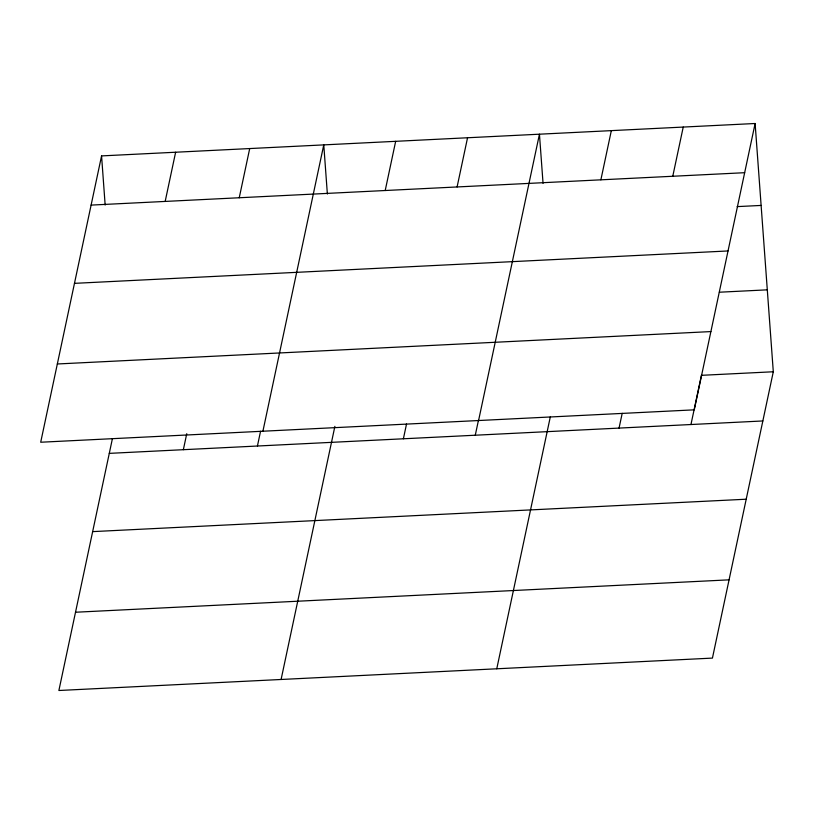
<?xml version="1.0" encoding="UTF-8"?>
<svg xmlns="http://www.w3.org/2000/svg" width="814" height="814" viewBox="0 0 814 814"><rect width="100%" height="100%" fill="white"/><g stroke="black" fill="none" stroke-linecap="round" stroke-linejoin="round"><path stroke-width="1.22" d="M101.567 155.901L40.7 442.236L694.261 409.839L755.117 123.504L101.567 155.901L105.159 205.057M112.424 438.604L58.883 690.496L712.433 658.099L773.3 371.764L755.117 123.504M165.171 201.434L175.631 152.228M183.353 449.694L186.752 433.699M239.245 197.761L249.705 148.555M257.428 446.021L260.561 431.257M262.912 431.217L323.769 144.882L327.37 194.037M281.095 679.486L334.89 426.363M385.205 190.517L395.665 141.321M403.388 438.787L406.522 424.023M457.092 186.955L467.551 137.759M475.274 435.225L478.418 420.462M478.581 420.523L539.448 134.198L543.05 183.353M496.764 668.793L550.305 416.9M600.874 179.833L611.334 130.627M619.057 428.093L622.201 413.329M672.771 176.262L683.231 127.065M690.954 424.532L701.414 375.325L773.3 371.764M91.107 205.097L744.657 172.7M737.158 206.614L761.121 205.433M74.471 283.353L728.031 250.956M719.373 292.216L767.297 289.835M57.336 363.98L710.887 331.583M109.29 453.367L762.84 420.96M92.654 531.623L746.204 499.216M75.519 612.24L729.069 579.843"/></g></svg>
